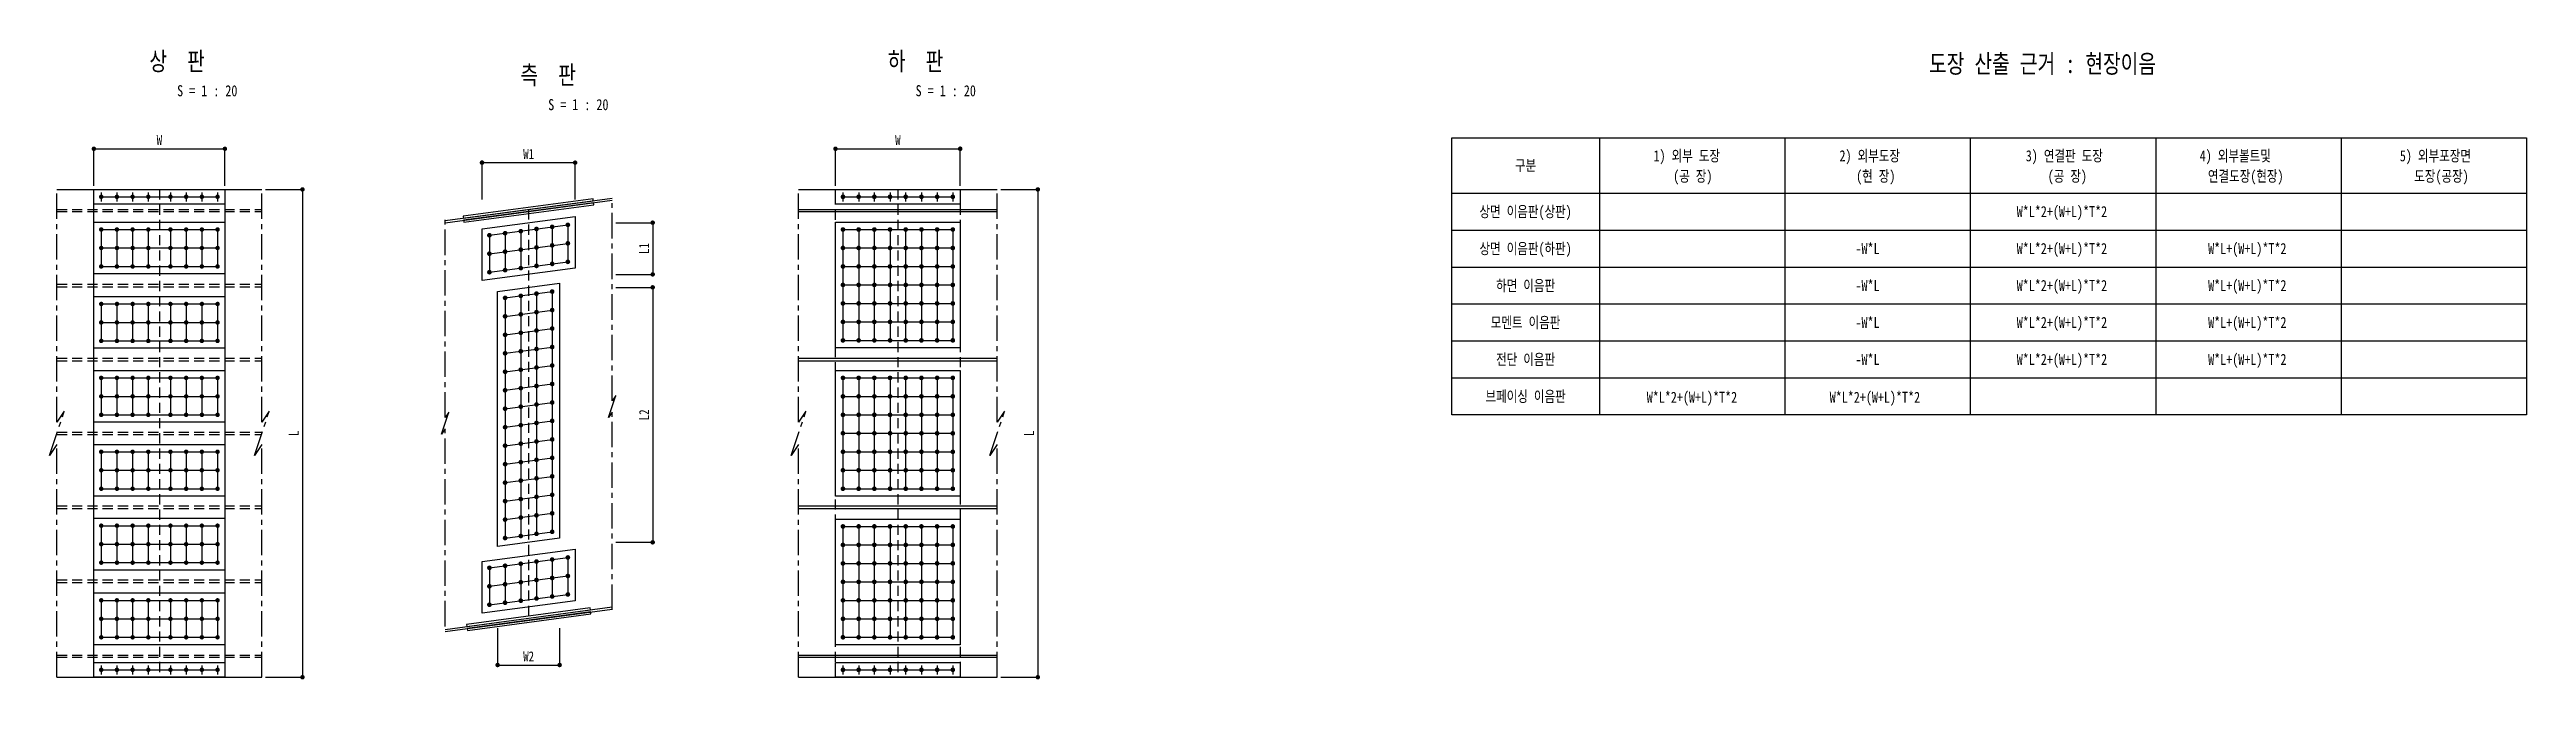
# Model space of a CAD drawing. Extents: x 1005 to 14421, y 6978 to 10387.
import ezdxf
from ezdxf.enums import TextEntityAlignment as Align

# ---------------------------------------------------------------- set-up
doc = ezdxf.new("R2010")
doc.units = 0
doc.header["$LTSCALE"] = 110
doc.header["$MEASUREMENT"] = 0
doc.linetypes.add('DASH', pattern=[0.75, 0.5, -0.25])
doc.linetypes.add('LDASHDOT', pattern=[2, 1.25, -0.25, 0.25, -0.25])
for name, color, linetype in [('CUTLINE', 1, 'LDASHDOT'), ('DIMENSION', 1, 'CONTINUOUS'), ('DRL', 7, 'CONTINUOUS'), ('FIELDSPLICE', 7, 'CONTINUOUS'), ('FIELDSPLICE__1', 7, 'DASH'), ('MAINMEMBER', 4, 'CONTINUOUS'), ('MAINMEMBER__1', 4, 'DASH'), ('MIDDLETITLE', 6, 'CONTINUOUS'), ('MRK', 1, 'CONTINUOUS'), ('SMALLTITLE', 4, 'CONTINUOUS'), ('TABLE', 1, 'CONTINUOUS'), ('TABLEOUTLINE', 44, 'CONTINUOUS')]:
    doc.layers.add(name, color=color, linetype=linetype)

msp = doc.modelspace()

# ---------------------------------------------------------------- linework, layer by layer
at = {"layer": 'CUTLINE'}
for p, q in [((1045, 8370), (1045, 9630)), ((2155, 8370), (2155, 9630)), ((4052, 8485), (4052, 9555)), ((5062, 8370), (5062, 9630)), ((6138, 8370), (6138, 9630)), ((3148, 8395), (3148, 9465)), ((4032, 8395), (4072, 8515)), ((4072, 8515), (4052, 8485)), ((1005, 8190), (1085, 8430)), ((1085, 8430), (1045, 8370)), ((2115, 8190), (2195, 8430)), ((2195, 8430), (2155, 8370)), ((3128, 8305), (3168, 8425)), ((3148, 8335), (3128, 8305)), ((3168, 8425), (3148, 8395)), ((3148, 7265), (3148, 8335)), ((4052, 8425), (4032, 8395)), ((4052, 7355), (4052, 8425)), ((5022, 8190), (5102, 8430)), ((5102, 8430), (5062, 8370)), ((6098, 8190), (6178, 8430)), ((6178, 8430), (6138, 8370)), ((1045, 8250), (1005, 8190)), ((1045, 6990), (1045, 8250)), ((2155, 8250), (2115, 8190)), ((2155, 6990), (2155, 8250)), ((5062, 8250), (5022, 8190)), ((5062, 6990), (5062, 8250)), ((6138, 8250), (6098, 8190)), ((6138, 6990), (6138, 8250))]:
    msp.add_line(p, q, dxfattribs=at)
at = {"layer": 'DIMENSION'}
for p, q in [((1245, 9650), (1245, 9860)), ((1245, 9850), (1955, 9850)), ((1955, 9650), (1955, 9860)), ((5262, 9650), (5262, 9860)), ((5262, 9850), (5938, 9850)), ((5938, 9650), (5938, 9860)), ((3348, 9575), (3348, 9785)), ((3348, 9775), (3852, 9775)), ((3852, 9575), (3852, 9785)), ((2175, 9630), (2385, 9630)), ((2375, 9630), (2375, 6990)), ((6158, 9630), (6368, 9630)), ((6358, 9630), (6358, 6990)), ((4072, 9450), (4282, 9450)), ((4272, 9450), (4272, 9170)), ((4072, 9170), (4282, 9170)), ((4072, 9100), (4282, 9100)), ((4272, 9100), (4272, 7720)), ((4072, 7720), (4282, 7720)), ((3432, 7256), (3432, 7046)), ((3768, 7256), (3768, 7046)), ((2175, 6990), (2385, 6990)), ((3432, 7056), (3768, 7056)), ((6158, 6990), (6368, 6990))]:
    msp.add_line(p, q, dxfattribs=at)
at = {"layer": 'DIMENSION', "const_width": 12}
for points in [[(1251, 9850, 1), (1239, 9850, 1)], [(1961, 9850, 1), (1949, 9850, 1)], [(5268, 9850, 1), (5256, 9850, 1)], [(5944, 9850, 1), (5931, 9850, 1)], [(3354, 9775, 1), (3341, 9775, 1)], [(3858, 9775, 1), (3846, 9775, 1)], [(2381, 9630, 1), (2369, 9630, 1)], [(6364, 9630, 1), (6352, 9630, 1)], [(4278, 9450, 1), (4266, 9450, 1)], [(4278, 9170, 1), (4266, 9170, 1)], [(4278, 9100, 1), (4266, 9100, 1)], [(4278, 7720, 1), (4266, 7720, 1)], [(2381, 6990, 1), (2369, 6990, 1)], [(3438, 7056, 1), (3426, 7056, 1)], [(3774, 7056, 1), (3762, 7056, 1)], [(6364, 6990, 1), (6352, 6990, 1)]]:
    msp.add_lwpolyline(points, format="xyb", close=True, dxfattribs=at)
at = {"layer": 'DRL', "const_width": 12.2}
for points in [[(1291, 9590, 1), (1279, 9590, 1)], [(1376, 9590, 1), (1364, 9590, 1)], [(1461, 9590, 1), (1449, 9590, 1)], [(1546, 9590, 1), (1534, 9590, 1)], [(1666, 9590, 1), (1654, 9590, 1)], [(1751, 9590, 1), (1739, 9590, 1)], [(1836, 9590, 1), (1824, 9590, 1)], [(1921, 9590, 1), (1909, 9590, 1)], [(5309, 9590, 1), (5296, 9590, 1)], [(5394, 9590, 1), (5381, 9590, 1)], [(5479, 9590, 1), (5466, 9590, 1)], [(5564, 9590, 1), (5551, 9590, 1)], [(5649, 9590, 1), (5636, 9590, 1)], [(5734, 9590, 1), (5721, 9590, 1)], [(5819, 9590, 1), (5806, 9590, 1)], [(5904, 9590, 1), (5891, 9590, 1)], [(1291, 9413, 1), (1279, 9413, 1)], [(1376, 9413, 1), (1364, 9413, 1)], [(1461, 9413, 1), (1449, 9413, 1)], [(1546, 9413, 1), (1534, 9413, 1)], [(1666, 9413, 1), (1654, 9413, 1)], [(1751, 9413, 1), (1739, 9413, 1)], [(1836, 9413, 1), (1824, 9413, 1)], [(1921, 9413, 1), (1909, 9413, 1)], [(3394, 9382, 1), (3381, 9382, 1)], [(3479, 9393, 1), (3466, 9393, 1)], [(3564, 9404, 1), (3551, 9404, 1)], [(3649, 9416, 1), (3636, 9416, 1)], [(3734, 9427, 1), (3721, 9427, 1)], [(3819, 9438, 1), (3806, 9438, 1)], [(5309, 9413, 1), (5296, 9413, 1)], [(5394, 9413, 1), (5381, 9413, 1)], [(5479, 9413, 1), (5466, 9413, 1)], [(5564, 9413, 1), (5551, 9413, 1)], [(5649, 9413, 1), (5636, 9413, 1)], [(5734, 9413, 1), (5721, 9413, 1)], [(5819, 9413, 1), (5806, 9413, 1)], [(5904, 9413, 1), (5891, 9413, 1)], [(1291, 9313, 1), (1279, 9313, 1)], [(1376, 9313, 1), (1364, 9313, 1)], [(1461, 9313, 1), (1449, 9313, 1)], [(1546, 9313, 1), (1534, 9313, 1)], [(1666, 9313, 1), (1654, 9313, 1)], [(1751, 9313, 1), (1739, 9313, 1)], [(1836, 9313, 1), (1824, 9313, 1)], [(1921, 9313, 1), (1909, 9313, 1)], [(3394, 9282, 1), (3381, 9282, 1)], [(3479, 9293, 1), (3466, 9293, 1)], [(3564, 9304, 1), (3551, 9304, 1)], [(3649, 9316, 1), (3636, 9316, 1)], [(3734, 9327, 1), (3721, 9327, 1)], [(3819, 9338, 1), (3806, 9338, 1)], [(5309, 9313, 1), (5296, 9313, 1)], [(5394, 9313, 1), (5381, 9313, 1)], [(5479, 9313, 1), (5466, 9313, 1)], [(5564, 9313, 1), (5551, 9313, 1)], [(5649, 9313, 1), (5636, 9313, 1)], [(5734, 9313, 1), (5721, 9313, 1)], [(5819, 9313, 1), (5806, 9313, 1)], [(5904, 9313, 1), (5891, 9313, 1)], [(1291, 9213, 1), (1279, 9213, 1)], [(1376, 9213, 1), (1364, 9213, 1)], [(1461, 9213, 1), (1449, 9213, 1)], [(1546, 9213, 1), (1534, 9213, 1)], [(1666, 9213, 1), (1654, 9213, 1)], [(1751, 9213, 1), (1739, 9213, 1)], [(1836, 9213, 1), (1824, 9213, 1)], [(1921, 9213, 1), (1909, 9213, 1)], [(3394, 9182, 1), (3381, 9182, 1)], [(3479, 9193, 1), (3466, 9193, 1)], [(3564, 9204, 1), (3551, 9204, 1)], [(3649, 9216, 1), (3636, 9216, 1)], [(3734, 9227, 1), (3721, 9227, 1)], [(3819, 9238, 1), (3806, 9238, 1)], [(5309, 9213, 1), (5296, 9213, 1)], [(5309, 9113, 1), (5296, 9113, 1)], [(5394, 9213, 1), (5381, 9213, 1)], [(5394, 9113, 1), (5381, 9113, 1)], [(5479, 9213, 1), (5466, 9213, 1)], [(5479, 9113, 1), (5466, 9113, 1)], [(5564, 9213, 1), (5551, 9213, 1)], [(5564, 9113, 1), (5551, 9113, 1)], [(5649, 9213, 1), (5636, 9213, 1)], [(5649, 9113, 1), (5636, 9113, 1)], [(5734, 9213, 1), (5721, 9213, 1)], [(5734, 9113, 1), (5721, 9113, 1)], [(5819, 9213, 1), (5806, 9213, 1)], [(5819, 9113, 1), (5806, 9113, 1)], [(5904, 9213, 1), (5891, 9213, 1)], [(5904, 9113, 1), (5891, 9113, 1)], [(1291, 9010, 1), (1279, 9010, 1)], [(1376, 9010, 1), (1364, 9010, 1)], [(1461, 9010, 1), (1449, 9010, 1)], [(1546, 9010, 1), (1534, 9010, 1)], [(1666, 9010, 1), (1654, 9010, 1)], [(1751, 9010, 1), (1739, 9010, 1)], [(1836, 9010, 1), (1824, 9010, 1)], [(1921, 9010, 1), (1909, 9010, 1)], [(3479, 9043, 1), (3466, 9043, 1)], [(3564, 9054, 1), (3551, 9054, 1)], [(3649, 9066, 1), (3636, 9066, 1)], [(3734, 9077, 1), (3721, 9077, 1)], [(3734, 8977, 1), (3721, 8977, 1)], [(5309, 9013, 1), (5296, 9013, 1)], [(5394, 9013, 1), (5381, 9013, 1)], [(5479, 9013, 1), (5466, 9013, 1)], [(5564, 9013, 1), (5551, 9013, 1)], [(5649, 9013, 1), (5636, 9013, 1)], [(5734, 9013, 1), (5721, 9013, 1)], [(5819, 9013, 1), (5806, 9013, 1)], [(5904, 9013, 1), (5891, 9013, 1)], [(1291, 8910, 1), (1279, 8910, 1)], [(1376, 8910, 1), (1364, 8910, 1)], [(1461, 8910, 1), (1449, 8910, 1)], [(1546, 8910, 1), (1534, 8910, 1)], [(1666, 8910, 1), (1654, 8910, 1)], [(1751, 8910, 1), (1739, 8910, 1)], [(1836, 8910, 1), (1824, 8910, 1)], [(1921, 8910, 1), (1909, 8910, 1)], [(3479, 8943, 1), (3466, 8943, 1)], [(3479, 8843, 1), (3466, 8843, 1)], [(3564, 8954, 1), (3551, 8954, 1)], [(3564, 8854, 1), (3551, 8854, 1)], [(3649, 8966, 1), (3636, 8966, 1)], [(3649, 8866, 1), (3636, 8866, 1)], [(3734, 8877, 1), (3721, 8877, 1)], [(5309, 8913, 1), (5296, 8913, 1)], [(5394, 8913, 1), (5381, 8913, 1)], [(5479, 8913, 1), (5466, 8913, 1)], [(5564, 8913, 1), (5551, 8913, 1)], [(5649, 8913, 1), (5636, 8913, 1)], [(5734, 8913, 1), (5721, 8913, 1)], [(5819, 8913, 1), (5806, 8913, 1)], [(5904, 8913, 1), (5891, 8913, 1)], [(1291, 8810, 1), (1279, 8810, 1)], [(1376, 8810, 1), (1364, 8810, 1)], [(1461, 8810, 1), (1449, 8810, 1)], [(1546, 8810, 1), (1534, 8810, 1)], [(1666, 8810, 1), (1654, 8810, 1)], [(1751, 8810, 1), (1739, 8810, 1)], [(1836, 8810, 1), (1824, 8810, 1)], [(1921, 8810, 1), (1909, 8810, 1)], [(3479, 8743, 1), (3466, 8743, 1)], [(3564, 8754, 1), (3551, 8754, 1)], [(3649, 8766, 1), (3636, 8766, 1)], [(3734, 8777, 1), (3721, 8777, 1)], [(5309, 8813, 1), (5296, 8813, 1)], [(5394, 8813, 1), (5381, 8813, 1)], [(5479, 8813, 1), (5466, 8813, 1)], [(5564, 8813, 1), (5551, 8813, 1)], [(5649, 8813, 1), (5636, 8813, 1)], [(5734, 8813, 1), (5721, 8813, 1)], [(5819, 8813, 1), (5806, 8813, 1)], [(5904, 8813, 1), (5891, 8813, 1)], [(1291, 8610, 1), (1279, 8610, 1)], [(1376, 8610, 1), (1364, 8610, 1)], [(1461, 8610, 1), (1449, 8610, 1)], [(1546, 8610, 1), (1534, 8610, 1)], [(1666, 8610, 1), (1654, 8610, 1)], [(1751, 8610, 1), (1739, 8610, 1)], [(1836, 8610, 1), (1824, 8610, 1)], [(1921, 8610, 1), (1909, 8610, 1)], [(3479, 8643, 1), (3466, 8643, 1)], [(3564, 8654, 1), (3551, 8654, 1)], [(3649, 8666, 1), (3636, 8666, 1)], [(3734, 8677, 1), (3721, 8677, 1)], [(3734, 8577, 1), (3721, 8577, 1)], [(5309, 8610, 1), (5296, 8610, 1)], [(5394, 8610, 1), (5381, 8610, 1)], [(5479, 8610, 1), (5466, 8610, 1)], [(5564, 8610, 1), (5551, 8610, 1)], [(5649, 8610, 1), (5636, 8610, 1)], [(5734, 8610, 1), (5721, 8610, 1)], [(5819, 8610, 1), (5806, 8610, 1)], [(5904, 8610, 1), (5891, 8610, 1)], [(1291, 8510, 1), (1279, 8510, 1)], [(1376, 8510, 1), (1364, 8510, 1)], [(1461, 8510, 1), (1449, 8510, 1)], [(1546, 8510, 1), (1534, 8510, 1)], [(1666, 8510, 1), (1654, 8510, 1)], [(1751, 8510, 1), (1739, 8510, 1)], [(1836, 8510, 1), (1824, 8510, 1)], [(1921, 8510, 1), (1909, 8510, 1)], [(3479, 8543, 1), (3466, 8543, 1)], [(3479, 8443, 1), (3466, 8443, 1)], [(3564, 8554, 1), (3551, 8554, 1)], [(3564, 8454, 1), (3551, 8454, 1)], [(3649, 8566, 1), (3636, 8566, 1)], [(3649, 8466, 1), (3636, 8466, 1)], [(3734, 8477, 1), (3721, 8477, 1)], [(5309, 8510, 1), (5296, 8510, 1)], [(5394, 8510, 1), (5381, 8510, 1)], [(5479, 8510, 1), (5466, 8510, 1)], [(5564, 8510, 1), (5551, 8510, 1)], [(5649, 8510, 1), (5636, 8510, 1)], [(5734, 8510, 1), (5721, 8510, 1)], [(5819, 8510, 1), (5806, 8510, 1)], [(5904, 8510, 1), (5891, 8510, 1)], [(1291, 8410, 1), (1279, 8410, 1)], [(1376, 8410, 1), (1364, 8410, 1)], [(1461, 8410, 1), (1449, 8410, 1)], [(1546, 8410, 1), (1534, 8410, 1)], [(1666, 8410, 1), (1654, 8410, 1)], [(1751, 8410, 1), (1739, 8410, 1)], [(1836, 8410, 1), (1824, 8410, 1)], [(1921, 8410, 1), (1909, 8410, 1)], [(3479, 8343, 1), (3466, 8343, 1)], [(3564, 8354, 1), (3551, 8354, 1)], [(3649, 8366, 1), (3636, 8366, 1)], [(3734, 8377, 1), (3721, 8377, 1)], [(5309, 8410, 1), (5296, 8410, 1)], [(5309, 8310, 1), (5296, 8310, 1)], [(5394, 8410, 1), (5381, 8410, 1)], [(5394, 8310, 1), (5381, 8310, 1)], [(5479, 8410, 1), (5466, 8410, 1)], [(5479, 8310, 1), (5466, 8310, 1)], [(5564, 8410, 1), (5551, 8410, 1)], [(5564, 8310, 1), (5551, 8310, 1)], [(5649, 8410, 1), (5636, 8410, 1)], [(5649, 8310, 1), (5636, 8310, 1)], [(5734, 8410, 1), (5721, 8410, 1)], [(5734, 8310, 1), (5721, 8310, 1)], [(5819, 8410, 1), (5806, 8410, 1)], [(5819, 8310, 1), (5806, 8310, 1)], [(5904, 8410, 1), (5891, 8410, 1)], [(5904, 8310, 1), (5891, 8310, 1)], [(1291, 8210, 1), (1279, 8210, 1)], [(1376, 8210, 1), (1364, 8210, 1)], [(1461, 8210, 1), (1449, 8210, 1)], [(1546, 8210, 1), (1534, 8210, 1)], [(1666, 8210, 1), (1654, 8210, 1)], [(1751, 8210, 1), (1739, 8210, 1)], [(1836, 8210, 1), (1824, 8210, 1)], [(1921, 8210, 1), (1909, 8210, 1)], [(3479, 8243, 1), (3466, 8243, 1)], [(3564, 8254, 1), (3551, 8254, 1)], [(3649, 8266, 1), (3636, 8266, 1)], [(3734, 8277, 1), (3721, 8277, 1)], [(3734, 8177, 1), (3721, 8177, 1)], [(5309, 8210, 1), (5296, 8210, 1)], [(5394, 8210, 1), (5381, 8210, 1)], [(5479, 8210, 1), (5466, 8210, 1)], [(5564, 8210, 1), (5551, 8210, 1)], [(5649, 8210, 1), (5636, 8210, 1)], [(5734, 8210, 1), (5721, 8210, 1)], [(5819, 8210, 1), (5806, 8210, 1)], [(5904, 8210, 1), (5891, 8210, 1)], [(1291, 8110, 1), (1279, 8110, 1)], [(1376, 8110, 1), (1364, 8110, 1)], [(1461, 8110, 1), (1449, 8110, 1)], [(1546, 8110, 1), (1534, 8110, 1)], [(1666, 8110, 1), (1654, 8110, 1)], [(1751, 8110, 1), (1739, 8110, 1)], [(1836, 8110, 1), (1824, 8110, 1)], [(1921, 8110, 1), (1909, 8110, 1)], [(3479, 8143, 1), (3466, 8143, 1)], [(3479, 8043, 1), (3466, 8043, 1)], [(3564, 8154, 1), (3551, 8154, 1)], [(3564, 8054, 1), (3551, 8054, 1)], [(3649, 8166, 1), (3636, 8166, 1)], [(3649, 8066, 1), (3636, 8066, 1)], [(3734, 8077, 1), (3721, 8077, 1)], [(5309, 8110, 1), (5296, 8110, 1)], [(5394, 8110, 1), (5381, 8110, 1)], [(5479, 8110, 1), (5466, 8110, 1)], [(5564, 8110, 1), (5551, 8110, 1)], [(5649, 8110, 1), (5636, 8110, 1)], [(5734, 8110, 1), (5721, 8110, 1)], [(5819, 8110, 1), (5806, 8110, 1)], [(5904, 8110, 1), (5891, 8110, 1)], [(1291, 8010, 1), (1279, 8010, 1)], [(1376, 8010, 1), (1364, 8010, 1)], [(1461, 8010, 1), (1449, 8010, 1)], [(1546, 8010, 1), (1534, 8010, 1)], [(1666, 8010, 1), (1654, 8010, 1)], [(1751, 8010, 1), (1739, 8010, 1)], [(1836, 8010, 1), (1824, 8010, 1)], [(1921, 8010, 1), (1909, 8010, 1)], [(3479, 7943, 1), (3466, 7943, 1)], [(3564, 7954, 1), (3551, 7954, 1)], [(3649, 7966, 1), (3636, 7966, 1)], [(3734, 7977, 1), (3721, 7977, 1)], [(5309, 8010, 1), (5296, 8010, 1)], [(5394, 8010, 1), (5381, 8010, 1)], [(5479, 8010, 1), (5466, 8010, 1)], [(5564, 8010, 1), (5551, 8010, 1)], [(5649, 8010, 1), (5636, 8010, 1)], [(5734, 8010, 1), (5721, 8010, 1)], [(5819, 8010, 1), (5806, 8010, 1)], [(5904, 8010, 1), (5891, 8010, 1)], [(1291, 7810, 1), (1279, 7810, 1)], [(1376, 7810, 1), (1364, 7810, 1)], [(1461, 7810, 1), (1449, 7810, 1)], [(1546, 7810, 1), (1534, 7810, 1)], [(1666, 7810, 1), (1654, 7810, 1)], [(1751, 7810, 1), (1739, 7810, 1)], [(1836, 7810, 1), (1824, 7810, 1)], [(1921, 7810, 1), (1909, 7810, 1)], [(3479, 7843, 1), (3466, 7843, 1)], [(3564, 7854, 1), (3551, 7854, 1)], [(3649, 7866, 1), (3636, 7866, 1)], [(3734, 7877, 1), (3721, 7877, 1)], [(3734, 7777, 1), (3721, 7777, 1)], [(5309, 7806, 1), (5296, 7806, 1)], [(5394, 7806, 1), (5381, 7806, 1)], [(5479, 7806, 1), (5466, 7806, 1)], [(5564, 7806, 1), (5551, 7806, 1)], [(5649, 7806, 1), (5636, 7806, 1)], [(5734, 7806, 1), (5721, 7806, 1)], [(5819, 7806, 1), (5806, 7806, 1)], [(5904, 7806, 1), (5891, 7806, 1)], [(1291, 7710, 1), (1279, 7710, 1)], [(1376, 7710, 1), (1364, 7710, 1)], [(1461, 7710, 1), (1449, 7710, 1)], [(1546, 7710, 1), (1534, 7710, 1)], [(1666, 7710, 1), (1654, 7710, 1)], [(1751, 7710, 1), (1739, 7710, 1)], [(1836, 7710, 1), (1824, 7710, 1)], [(1921, 7710, 1), (1909, 7710, 1)], [(3479, 7743, 1), (3466, 7743, 1)], [(3564, 7754, 1), (3551, 7754, 1)], [(3649, 7766, 1), (3636, 7766, 1)], [(3819, 7638, 1), (3806, 7638, 1)], [(5309, 7706, 1), (5296, 7706, 1)], [(5394, 7706, 1), (5381, 7706, 1)], [(5479, 7706, 1), (5466, 7706, 1)], [(5564, 7706, 1), (5551, 7706, 1)], [(5649, 7706, 1), (5636, 7706, 1)], [(5734, 7706, 1), (5721, 7706, 1)], [(5819, 7706, 1), (5806, 7706, 1)], [(5904, 7706, 1), (5891, 7706, 1)], [(1291, 7610, 1), (1279, 7610, 1)], [(1376, 7610, 1), (1364, 7610, 1)], [(1461, 7610, 1), (1449, 7610, 1)], [(1546, 7610, 1), (1534, 7610, 1)], [(1666, 7610, 1), (1654, 7610, 1)], [(1751, 7610, 1), (1739, 7610, 1)], [(1836, 7610, 1), (1824, 7610, 1)], [(1921, 7610, 1), (1909, 7610, 1)], [(3394, 7582, 1), (3381, 7582, 1)], [(3479, 7593, 1), (3466, 7593, 1)], [(3564, 7604, 1), (3551, 7604, 1)], [(3564, 7504, 1), (3551, 7504, 1)], [(3649, 7616, 1), (3636, 7616, 1)], [(3649, 7516, 1), (3636, 7516, 1)], [(3734, 7627, 1), (3721, 7627, 1)], [(3734, 7527, 1), (3721, 7527, 1)], [(3819, 7538, 1), (3806, 7538, 1)], [(5309, 7606, 1), (5296, 7606, 1)], [(5309, 7506, 1), (5296, 7506, 1)], [(5394, 7606, 1), (5381, 7606, 1)], [(5394, 7506, 1), (5381, 7506, 1)], [(5479, 7606, 1), (5466, 7606, 1)], [(5479, 7506, 1), (5466, 7506, 1)], [(5564, 7606, 1), (5551, 7606, 1)], [(5564, 7506, 1), (5551, 7506, 1)], [(5649, 7606, 1), (5636, 7606, 1)], [(5649, 7506, 1), (5636, 7506, 1)], [(5734, 7606, 1), (5721, 7606, 1)], [(5734, 7506, 1), (5721, 7506, 1)], [(5819, 7606, 1), (5806, 7606, 1)], [(5819, 7506, 1), (5806, 7506, 1)], [(5904, 7606, 1), (5891, 7606, 1)], [(5904, 7506, 1), (5891, 7506, 1)], [(1291, 7406, 1), (1279, 7406, 1)], [(1376, 7406, 1), (1364, 7406, 1)], [(1461, 7406, 1), (1449, 7406, 1)], [(1546, 7406, 1), (1534, 7406, 1)], [(1666, 7406, 1), (1654, 7406, 1)], [(1751, 7406, 1), (1739, 7406, 1)], [(1836, 7406, 1), (1824, 7406, 1)], [(1921, 7406, 1), (1909, 7406, 1)], [(3394, 7482, 1), (3381, 7482, 1)], [(3394, 7382, 1), (3381, 7382, 1)], [(3479, 7493, 1), (3466, 7493, 1)], [(3479, 7393, 1), (3466, 7393, 1)], [(3564, 7404, 1), (3551, 7404, 1)], [(3649, 7416, 1), (3636, 7416, 1)], [(3734, 7427, 1), (3721, 7427, 1)], [(3819, 7438, 1), (3806, 7438, 1)], [(5309, 7406, 1), (5296, 7406, 1)], [(5394, 7406, 1), (5381, 7406, 1)], [(5479, 7406, 1), (5466, 7406, 1)], [(5564, 7406, 1), (5551, 7406, 1)], [(5649, 7406, 1), (5636, 7406, 1)], [(5734, 7406, 1), (5721, 7406, 1)], [(5819, 7406, 1), (5806, 7406, 1)], [(5904, 7406, 1), (5891, 7406, 1)], [(1291, 7306, 1), (1279, 7306, 1)], [(1376, 7306, 1), (1364, 7306, 1)], [(1461, 7306, 1), (1449, 7306, 1)], [(1546, 7306, 1), (1534, 7306, 1)], [(1666, 7306, 1), (1654, 7306, 1)], [(1751, 7306, 1), (1739, 7306, 1)], [(1836, 7306, 1), (1824, 7306, 1)], [(1921, 7306, 1), (1909, 7306, 1)], [(5309, 7306, 1), (5296, 7306, 1)], [(5394, 7306, 1), (5381, 7306, 1)], [(5479, 7306, 1), (5466, 7306, 1)], [(5564, 7306, 1), (5551, 7306, 1)], [(5649, 7306, 1), (5636, 7306, 1)], [(5734, 7306, 1), (5721, 7306, 1)], [(5819, 7306, 1), (5806, 7306, 1)], [(5904, 7306, 1), (5891, 7306, 1)], [(1291, 7206, 1), (1279, 7206, 1)], [(1376, 7206, 1), (1364, 7206, 1)], [(1461, 7206, 1), (1449, 7206, 1)], [(1546, 7206, 1), (1534, 7206, 1)], [(1666, 7206, 1), (1654, 7206, 1)], [(1751, 7206, 1), (1739, 7206, 1)], [(1836, 7206, 1), (1824, 7206, 1)], [(1921, 7206, 1), (1909, 7206, 1)], [(5309, 7206, 1), (5296, 7206, 1)], [(5394, 7206, 1), (5381, 7206, 1)], [(5479, 7206, 1), (5466, 7206, 1)], [(5564, 7206, 1), (5551, 7206, 1)], [(5649, 7206, 1), (5636, 7206, 1)], [(5734, 7206, 1), (5721, 7206, 1)], [(5819, 7206, 1), (5806, 7206, 1)], [(5904, 7206, 1), (5891, 7206, 1)], [(1291, 7030, 1), (1279, 7030, 1)], [(1376, 7030, 1), (1364, 7030, 1)], [(1461, 7030, 1), (1449, 7030, 1)], [(1546, 7030, 1), (1534, 7030, 1)], [(1666, 7030, 1), (1654, 7030, 1)], [(1751, 7030, 1), (1739, 7030, 1)], [(1836, 7030, 1), (1824, 7030, 1)], [(1921, 7030, 1), (1909, 7030, 1)], [(5309, 7030, 1), (5296, 7030, 1)], [(5394, 7030, 1), (5381, 7030, 1)], [(5479, 7030, 1), (5466, 7030, 1)], [(5564, 7030, 1), (5551, 7030, 1)], [(5649, 7030, 1), (5636, 7030, 1)], [(5734, 7030, 1), (5721, 7030, 1)], [(5819, 7030, 1), (5806, 7030, 1)], [(5904, 7030, 1), (5891, 7030, 1)]]:
    msp.add_lwpolyline(points, format="xyb", close=True, dxfattribs=at)
at = {"layer": 'FIELDSPLICE'}
for p, q in [((1245, 6990), (1245, 9630)), ((1245, 9630), (1245, 9630)), ((1245, 9630), (1955, 9630)), ((1245, 9630), (1955, 9630)), ((1245, 9630), (1245, 9630)), ((1245, 9550), (1245, 9630)), ((1955, 9550), (1245, 9550)), ((1955, 9630), (1955, 6990)), ((1955, 9630), (1955, 9550)), ((5262, 9630), (5938, 9630)), ((5262, 9630), (5262, 9630)), ((5262, 9550), (5262, 9630)), ((5938, 9550), (5262, 9550)), ((5938, 9630), (5938, 9550)), ((1245, 9453), (1955, 9453)), ((1245, 9453), (1245, 9453)), ((1245, 9173), (1245, 9453)), ((1955, 9453), (1955, 9173)), ((3348, 9417), (3852, 9483)), ((3348, 9137), (3348, 9417)), ((3348, 9417), (3348, 9417)), ((3852, 9483), (3852, 9203)), ((5262, 9453), (5938, 9453)), ((5262, 9453), (5262, 9453)), ((5262, 8773), (5262, 9453)), ((5938, 9453), (5938, 8773)), ((1955, 9173), (1245, 9173)), ((3852, 9203), (3348, 9137)), ((1245, 9050), (1955, 9050)), ((1245, 9050), (1245, 9050)), ((1245, 8770), (1245, 9050)), ((1955, 9050), (1955, 8770)), ((3432, 9078), (3768, 9122)), ((3432, 7698), (3432, 9078)), ((3432, 9078), (3432, 9078)), ((3768, 9122), (3768, 7742)), ((1955, 8770), (1245, 8770)), ((5938, 8773), (5262, 8773)), ((1245, 8650), (1955, 8650)), ((1245, 8650), (1245, 8650)), ((1245, 8370), (1245, 8650)), ((1955, 8650), (1955, 8370)), ((5262, 8650), (5938, 8650)), ((5262, 8650), (5262, 8650)), ((5262, 7970), (5262, 8650)), ((5938, 8650), (5938, 7970)), ((1955, 8370), (1245, 8370)), ((1245, 8250), (1955, 8250)), ((1245, 8250), (1245, 8250)), ((1245, 7970), (1245, 8250)), ((1955, 8250), (1955, 7970)), ((1955, 7970), (1245, 7970)), ((5938, 7970), (5262, 7970)), ((1245, 7850), (1955, 7850)), ((1245, 7850), (1245, 7850)), ((1245, 7570), (1245, 7850)), ((1955, 7850), (1955, 7570)), ((5262, 7846), (5938, 7846)), ((5262, 7846), (5262, 7846)), ((5262, 7166), (5262, 7846)), ((5938, 7846), (5938, 7166)), ((3348, 7617), (3852, 7683)), ((3768, 7742), (3432, 7698)), ((3852, 7683), (3852, 7403)), ((1955, 7570), (1245, 7570)), ((3348, 7337), (3348, 7617)), ((3348, 7617), (3348, 7617)), ((1245, 7446), (1955, 7446)), ((1245, 7446), (1245, 7446)), ((1245, 7166), (1245, 7446)), ((1955, 7446), (1955, 7166)), ((3852, 7403), (3348, 7337)), ((1955, 7166), (1245, 7166)), ((5938, 7166), (5262, 7166)), ((1245, 7070), (1955, 7070)), ((1245, 7070), (1245, 7070)), ((1245, 6990), (1245, 7070)), ((1955, 6990), (1245, 6990)), ((1955, 6990), (1245, 6990)), ((1955, 7070), (1955, 6990)), ((5262, 7070), (5938, 7070)), ((5262, 7070), (5262, 7070)), ((5262, 6990), (5262, 7070)), ((5938, 6990), (5262, 6990)), ((5938, 7070), (5938, 6990))]:
    msp.add_line(p, q, dxfattribs=at)
at = {"layer": 'FIELDSPLICE__1'}
for p, q in [((5262, 6990), (5262, 9630)), ((5262, 9630), (5262, 9630)), ((5262, 9630), (5938, 9630)), ((5938, 9630), (5938, 6990)), ((5938, 6990), (5262, 6990))]:
    msp.add_line(p, q, dxfattribs=at)
at = {"layer": 'MAINMEMBER'}
for p, q in [((1045, 9630), (2155, 9630)), ((3148, 9461), (4052, 9583)), ((3148, 9449), (4052, 9571)), ((5062, 9630), (6138, 9630)), ((5062, 9522), (6138, 9522)), ((5062, 9510), (6138, 9510)), ((5062, 8717), (6138, 8717)), ((5062, 8703), (6138, 8703)), ((5062, 7917), (6138, 7917)), ((5062, 7903), (6138, 7903)), ((3148, 7249), (4052, 7371)), ((3148, 7237), (4052, 7359)), ((1045, 6990), (2155, 6990)), ((5062, 7110), (6138, 7110)), ((5062, 7098), (6138, 7098)), ((5062, 6990), (6138, 6990))]:
    msp.add_line(p, q, dxfattribs=at)
for points in [[(3247, 9475), (3950, 9569), (3949, 9579), (3245, 9485)], [(3249, 9453), (3953, 9547), (3952, 9557), (3248, 9463)], [(3265, 7265), (3935, 7355), (3933, 7365), (3264, 7275)], [(3268, 7243), (3937, 7333), (3936, 7343), (3267, 7253)]]:
    msp.add_lwpolyline(points, close=True, dxfattribs=at)
at = {"layer": 'MAINMEMBER__1'}
for p, q in [((1600, 9630), (1600, 6990)), ((5600, 9630), (5600, 6990)), ((1045, 9522), (2155, 9522)), ((1045, 9510), (2155, 9510)), ((3600, 9522), (3600, 7298)), ((1045, 9117), (2155, 9117)), ((1045, 9103), (2155, 9103)), ((1045, 8717), (2155, 8717)), ((1045, 8703), (2155, 8703)), ((1045, 8317), (2155, 8317)), ((1045, 8303), (2155, 8303)), ((1045, 7917), (2155, 7917)), ((1045, 7903), (2155, 7903)), ((1045, 7517), (2155, 7517)), ((1045, 7503), (2155, 7503)), ((1045, 7110), (2155, 7110)), ((1045, 7098), (2155, 7098))]:
    msp.add_line(p, q, dxfattribs=at)
at = {"layer": 'MRK'}
for p, q in [((1285, 9614), (1285, 9565)), ((1285, 9590), (1915, 9590)), ((1370, 9614), (1370, 9565)), ((1455, 9614), (1455, 9565)), ((1540, 9614), (1540, 9565)), ((1660, 9614), (1660, 9565)), ((1745, 9614), (1745, 9565)), ((1830, 9614), (1830, 9565)), ((1915, 9614), (1915, 9565)), ((5302, 9614), (5302, 9565)), ((5302, 9590), (5898, 9590)), ((5388, 9614), (5388, 9565)), ((5472, 9614), (5472, 9565)), ((5558, 9614), (5558, 9565)), ((5642, 9614), (5642, 9565)), ((5728, 9614), (5728, 9565)), ((5812, 9614), (5812, 9565)), ((5898, 9614), (5898, 9565)), ((1285, 9413), (1915, 9413)), ((1285, 9413), (1285, 9213)), ((1370, 9413), (1370, 9213)), ((1455, 9413), (1455, 9213)), ((1540, 9413), (1540, 9213)), ((1660, 9413), (1660, 9213)), ((1745, 9413), (1745, 9213)), ((1830, 9413), (1830, 9213)), ((1915, 9413), (1915, 9213)), ((3388, 9382), (3812, 9438)), ((3472, 9393), (3472, 9193)), ((3558, 9404), (3558, 9204)), ((3642, 9416), (3642, 9216)), ((3728, 9427), (3728, 9227)), ((3812, 9438), (3812, 9238)), ((5302, 9413), (5898, 9413)), ((5302, 9413), (5302, 8813)), ((5388, 9413), (5388, 8813)), ((5472, 9413), (5472, 8813)), ((5558, 9413), (5558, 8813)), ((5642, 9413), (5642, 8813)), ((5728, 9413), (5728, 8813)), ((5812, 9413), (5812, 8813)), ((5898, 9413), (5898, 8813)), ((1285, 9313), (1915, 9313)), ((3388, 9382), (3388, 9182)), ((3388, 9282), (3812, 9338)), ((5302, 9313), (5898, 9313)), ((1285, 9213), (1915, 9213)), ((3388, 9182), (3812, 9238)), ((5302, 9213), (5898, 9213)), ((1285, 9010), (1915, 9010)), ((1285, 9010), (1285, 8810)), ((1370, 9010), (1370, 8810)), ((1455, 9010), (1455, 8810)), ((1540, 9010), (1540, 8810)), ((1660, 9010), (1660, 8810)), ((1745, 9010), (1745, 8810)), ((1830, 9010), (1830, 8810)), ((1915, 9010), (1915, 8810)), ((3472, 9043), (3728, 9077)), ((3472, 9043), (3472, 7743)), ((3558, 9054), (3558, 7754)), ((3642, 9066), (3642, 7766)), ((3728, 9077), (3728, 7777)), ((5302, 9113), (5898, 9113)), ((5302, 9013), (5898, 9013)), ((1285, 8910), (1915, 8910)), ((3472, 8943), (3728, 8977)), ((3472, 8843), (3728, 8877)), ((5302, 8913), (5898, 8913)), ((1285, 8810), (1915, 8810)), ((3472, 8743), (3728, 8777)), ((5302, 8813), (5898, 8813)), ((1285, 8610), (1915, 8610)), ((1285, 8610), (1285, 8410)), ((1370, 8610), (1370, 8410)), ((1455, 8610), (1455, 8410)), ((1540, 8610), (1540, 8410)), ((1660, 8610), (1660, 8410)), ((1745, 8610), (1745, 8410)), ((1830, 8610), (1830, 8410)), ((1915, 8610), (1915, 8410)), ((3472, 8643), (3728, 8677)), ((5302, 8610), (5898, 8610)), ((5302, 8610), (5302, 8010)), ((5388, 8610), (5388, 8010)), ((5472, 8610), (5472, 8010)), ((5558, 8610), (5558, 8010)), ((5642, 8610), (5642, 8010)), ((5728, 8610), (5728, 8010)), ((5812, 8610), (5812, 8010)), ((5898, 8610), (5898, 8010)), ((1285, 8510), (1915, 8510)), ((3472, 8543), (3728, 8577)), ((3472, 8443), (3728, 8477)), ((5302, 8510), (5898, 8510)), ((1285, 8410), (1915, 8410)), ((3472, 8343), (3728, 8377)), ((5302, 8410), (5898, 8410)), ((1285, 8210), (1915, 8210)), ((1285, 8210), (1285, 8010)), ((1370, 8210), (1370, 8010)), ((1455, 8210), (1455, 8010)), ((1540, 8210), (1540, 8010)), ((1660, 8210), (1660, 8010)), ((1745, 8210), (1745, 8010)), ((1830, 8210), (1830, 8010)), ((1915, 8210), (1915, 8010)), ((3472, 8243), (3728, 8277)), ((5302, 8310), (5898, 8310)), ((5302, 8210), (5898, 8210)), ((1285, 8110), (1915, 8110)), ((3472, 8143), (3728, 8177)), ((3472, 8043), (3728, 8077)), ((5302, 8110), (5898, 8110)), ((1285, 8010), (1915, 8010)), ((3472, 7943), (3728, 7977)), ((5302, 8010), (5898, 8010)), ((1285, 7810), (1915, 7810)), ((1285, 7810), (1285, 7610)), ((1370, 7810), (1370, 7610)), ((1455, 7810), (1455, 7610)), ((1540, 7810), (1540, 7610)), ((1660, 7810), (1660, 7610)), ((1745, 7810), (1745, 7610)), ((1830, 7810), (1830, 7610)), ((1915, 7810), (1915, 7610)), ((3472, 7843), (3728, 7877)), ((5302, 7806), (5898, 7806)), ((5302, 7806), (5302, 7206)), ((5388, 7806), (5388, 7206)), ((5472, 7806), (5472, 7206)), ((5558, 7806), (5558, 7206)), ((5642, 7806), (5642, 7206)), ((5728, 7806), (5728, 7206)), ((5812, 7806), (5812, 7206)), ((5898, 7806), (5898, 7206)), ((1285, 7710), (1915, 7710)), ((3472, 7743), (3728, 7777)), ((5302, 7706), (5898, 7706)), ((1285, 7610), (1915, 7610)), ((3388, 7582), (3812, 7638)), ((3388, 7582), (3388, 7382)), ((3388, 7482), (3812, 7538)), ((3472, 7593), (3472, 7393)), ((3558, 7604), (3558, 7404)), ((3642, 7616), (3642, 7416)), ((3728, 7627), (3728, 7427)), ((3812, 7638), (3812, 7438)), ((5302, 7606), (5898, 7606)), ((1285, 7406), (1915, 7406)), ((1285, 7406), (1285, 7206)), ((1370, 7406), (1370, 7206)), ((1455, 7406), (1455, 7206)), ((1540, 7406), (1540, 7206)), ((1660, 7406), (1660, 7206)), ((1745, 7406), (1745, 7206)), ((1830, 7406), (1830, 7206)), ((1915, 7406), (1915, 7206)), ((3388, 7382), (3812, 7438)), ((5302, 7506), (5898, 7506)), ((5302, 7406), (5898, 7406)), ((1285, 7306), (1915, 7306)), ((5302, 7306), (5898, 7306)), ((1285, 7206), (1915, 7206)), ((5302, 7206), (5898, 7206)), ((1285, 7054), (1285, 7005)), ((1285, 7030), (1915, 7030)), ((1370, 7054), (1370, 7005)), ((1455, 7054), (1455, 7005)), ((1540, 7054), (1540, 7005)), ((1660, 7054), (1660, 7005)), ((1745, 7054), (1745, 7005)), ((1830, 7054), (1830, 7005)), ((1915, 7054), (1915, 7005)), ((5302, 7054), (5302, 7005)), ((5302, 7030), (5898, 7030)), ((5388, 7054), (5388, 7005)), ((5472, 7054), (5472, 7005)), ((5558, 7054), (5558, 7005)), ((5642, 7054), (5642, 7005)), ((5728, 7054), (5728, 7005)), ((5812, 7054), (5812, 7005)), ((5898, 7054), (5898, 7005))]:
    msp.add_line(p, q, dxfattribs=at)
at = {"layer": 'TABLE'}
for p, q in [((9400, 9910), (9400, 8410)), ((10404, 9910), (10404, 8410)), ((11408, 9910), (11408, 8410)), ((12413, 9910), (12413, 8410)), ((13417, 9910), (13417, 8410)), ((8600, 9610), (14421, 9610)), ((8600, 9410), (14421, 9410)), ((8600, 9210), (14421, 9210)), ((8600, 9010), (14421, 9010)), ((8600, 8810), (14421, 8810)), ((8600, 8610), (14421, 8610))]:
    msp.add_line(p, q, dxfattribs=at)
at = {"layer": 'TABLEOUTLINE'}
msp.add_lwpolyline([(8600, 9910), (14421, 9910), (14421, 8410), (8600, 8410)], close=True, dxfattribs=at)

# ---------------------------------------------------------------- texts
at = {"layer": 'DIMENSION', "color": 4, "width": 0.8}
for s, p in [('W', (1600, 9870)), ('W1', (3600, 9795)), ('W', (5600, 9870)), ('W2', (3600, 7076))]:
    msp.add_text(s, height=54, dxfattribs=at).set_placement(p, align=Align.CENTER)
for s, p in [('L1', (4252, 9310)), ('L', (2355, 8310)), ('L2', (4252, 8410)), ('L', (6338, 8310))]:
    msp.add_text(s, height=54, rotation=90, dxfattribs=at).set_placement(p, align=Align.CENTER)
at = {"layer": 'MIDDLETITLE', "color": 6, "width": 0.8}
for s, p in [('상  판', (1696, 10274)), ('하  판', (5696, 10274)), ('도장 산출 근거 : 현장이음', (11800, 10260)), ('측  판', (3706, 10199))]:
    msp.add_text(s, height=100, dxfattribs=at).set_placement(p, align=Align.CENTER)
at = {"layer": 'SMALLTITLE', "color": 4, "width": 0.8}
for p in [(1696, 10134), (3706, 10059), (5696, 10134)]:
    msp.add_text('S = 1 : 20', height=60, dxfattribs=at).set_placement(p)
at = {"layer": 'TABLE', "color": 4, "width": 0.8}
for s, p in [('구분', (9000, 9730)), ('1) 외부 도장', (9873, 9782)), ('2) 외부도장', (10864, 9782)), ('3) 연결판 도장', (11918, 9782)), ('4) 외부볼트및', (12844, 9782)), ('5) 외부포장면', (13928, 9782)), ('  (공 장)', (9873, 9672)), ('  (현 장)', (10864, 9672)), (' (공 장)', (11918, 9672)), ('  연결도장(현장)', (12868, 9672)), ('  도장(공장)', (13928, 9672)), ('상면 이음판(상판)', (9000, 9480)), ('W*L*2+(W+L)*T*2', (11905, 9480)), ('상면 이음판(하판)', (9000, 9280)), ('-W*L', (10852, 9280)), ('W*L*2+(W+L)*T*2', (11905, 9280)), ('W*L+(W+L)*T*2', (12909, 9280)), ('하면 이음판', (9000, 9080)), ('-W*L', (10852, 9080)), ('W*L*2+(W+L)*T*2', (11905, 9080)), ('W*L+(W+L)*T*2', (12909, 9080)), ('모멘트 이음판', (9000, 8880)), ('-W*L', (10852, 8880)), ('W*L*2+(W+L)*T*2', (11905, 8880)), ('W*L+(W+L)*T*2', (12909, 8880)), ('전단 이음판', (9000, 8680)), ('-W*L', (10852, 8680)), ('W*L*2+(W+L)*T*2', (11905, 8680)), ('W*L+(W+L)*T*2', (12909, 8680)), ('브페이싱 이음판', (9000, 8480)), ('W*L*2+(W+L)*T*2', (9901, 8475)), ('W*L*2+(W+L)*T*2', (10892, 8475))]:
    msp.add_text(s, height=60, dxfattribs=at).set_placement(p, align=Align.CENTER)

doc.saveas('drawing.dxf')
